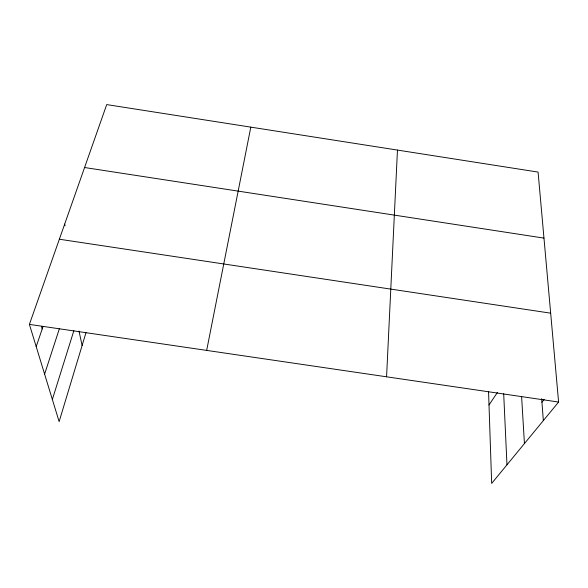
<?xml version="1.0" encoding="UTF-8"?>
<svg xmlns="http://www.w3.org/2000/svg" width="588" height="588" viewBox="0 0 588 588"><rect width="100%" height="100%" fill="white"/><g stroke="black" fill="none" stroke-linecap="round" stroke-linejoin="round"><path stroke-width="0.88" d="M386.573 376.805L397.466 150.08M206.667 350.404L250.811 127.133M85.995 332.624L59.131 421.625L29.4 324.392L106.715 104.591L538.079 172.078L558.6 402.045L491.671 483.41L488.555 391.689M52.354 399.472L73.86 330.676M44.607 374.122L59.432 328.53M36.199 346.626L43.064 326.413M489.003 404.978L497.397 392.483M541.945 402.258L544.165 399.436M29.4 324.392L558.6 402.045M59.359 239.228L550.669 313.169M84.584 167.521L543.974 238.111M41.447 326.369L42.189 328.986M79.02 331.088L82.107 345.501M64.68 224.094L65.025 225.836M541.68 398.693L543.341 420.589M521.593 396.349L524.437 443.572M503.695 393.754L506.966 464.814"/></g></svg>
